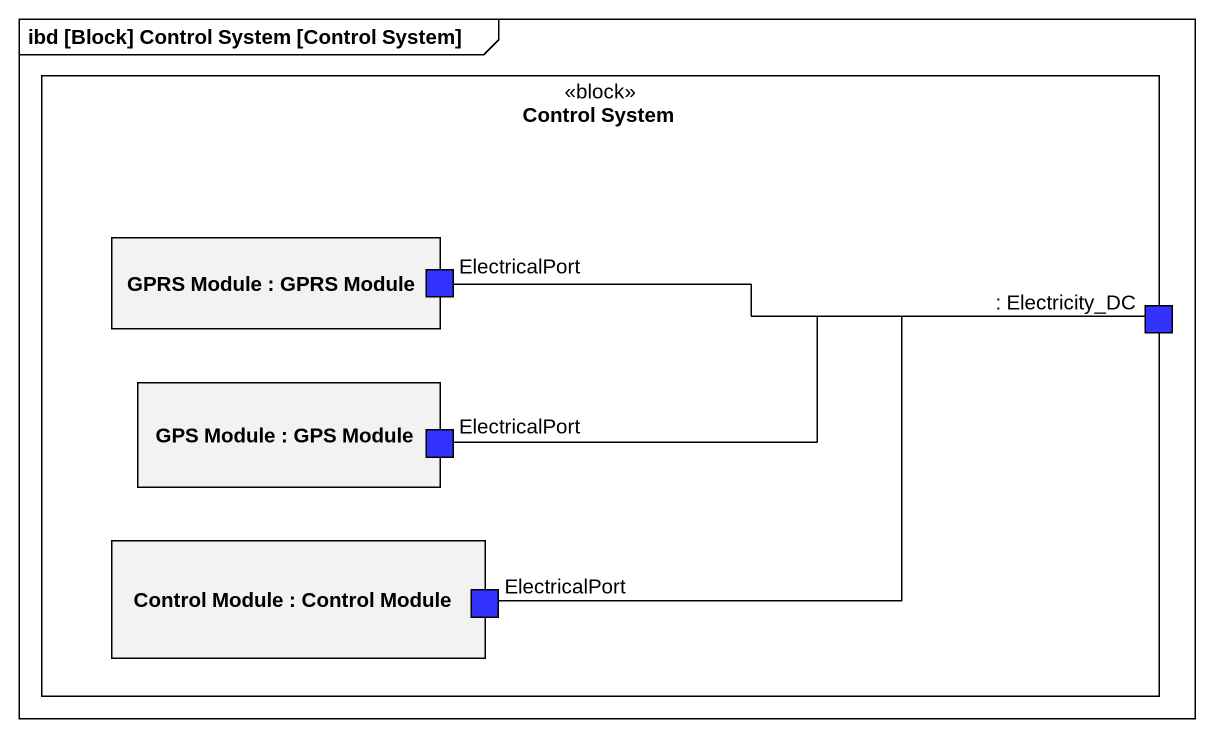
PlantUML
@startuml
mainframe ibd [Block] Control System [Control System]
rectangle "Control System" as Control_System <<block>> {
  rectangle "GPRS Module : GPRS Module" as GPRS_Module {
    port ElectricalPort #3333FF
  }
  port ": Electricity_DC" as Electricity_DC #3333FF
  rectangle "GPS Module : GPS Module" as GPS_Module {
    port "ElectricalPort" as ElectricalPort_2 #3333FF
  }
  rectangle "Control Module : Control Module" as Control_Module {
    port "ElectricalPort" as ElectricalPort_3 #3333FF
  }
}
ElectricalPort -right- Electricity_DC
ElectricalPort_2 -right- Electricity_DC
ElectricalPort_3 -right- Electricity_DC
@enduml
